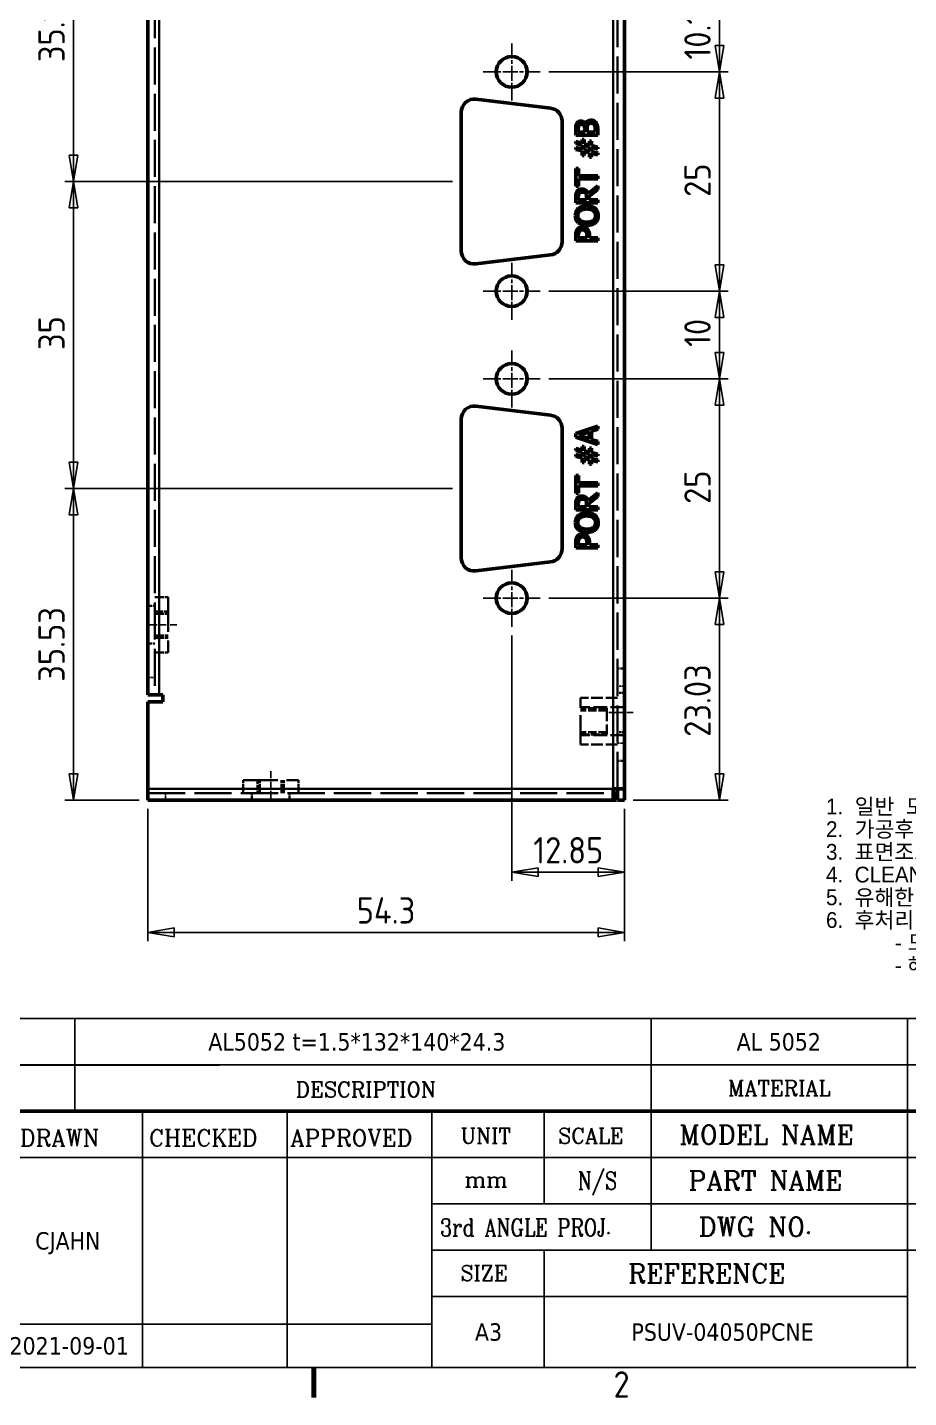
# Model space of a CAD drawing. Header units: millimetres. Extents: x 0 to 420, y 0 to 297.
# Drawn here: x 247.4 to 347.8, y 6.6 to 162.8 of the extents above; entities that cross this region are included whole.
import ezdxf
from ezdxf.enums import TextEntityAlignment as Align

# ---------------------------------------------------------------- set-up
doc = ezdxf.new("R2010")
doc.units = ezdxf.units.MM
doc.linetypes.add('CHAIN', pattern=[0.3543, 0.2362, -0.0295, 0.0591, -0.0295])
doc.linetypes.add('DASHED', pattern=[0.2067, 0.1654, -0.0413])
doc.layers.get('0').update_dxf_attribs({"lineweight": 25})
for name, color, linetype, lineweight in [('가려진 것(ISO)', 5, 'DASHED', 35), ('가려진 좁은 것(ISO)', 5, 'DASHED', 25), ('가시적인 것(ISO)', 7, 'Continuous', 50), ('가시적인 좁은 것(ISO)', 1, 'Continuous', 35), ('경계(ISO)', 7, 'Continuous', 70), ('기호(ISO)', 7, 'Continuous', 25), ('제목(ISO)', 5, 'Continuous', 50), ('중심 표식(ISO)', 1, 'Continuous', 25), ('중심선(ISO)', 1, 'Continuous', 25), ('치수(ISO)', 7, 'Continuous', 25)]:
    doc.layers.add(name, color=color, linetype=linetype, lineweight=lineweight)
doc.styles.add('ISO Proportional', font='arial.ttf')
doc.styles.add('ISO ProportionalPSTEK', font='isocp.shx')
doc.styles.add('RC_284', font='ROMANC.shx')
doc.styles.add('RC_287', font='ROMANC.shx')
doc.styles.add('RC_292', font='ROMANC.shx')
doc.styles.add('텍스트 스타일333', font='ROMANC.shx', dxfattribs={"width": 0.8})
doc.styles.add('텍스트 스타일359', font='tahoma.ttf')
doc.dimstyles.new('PSTEK', dxfattribs={"dimtxt": 3, "dimasz": 3, "dimexe": 1, "dimexo": 1, "dimgap": 1, "dimtad": 1, "dimrnd": 1e-08, "dimdsep": 46, "dimtxsty": 'ISO ProportionalPSTEK', "dimblk": 'Filled-1', "dimcen": 0.09, "dimdle": 10, "dimclrd": 3, "dimclre": 3, "dimclrt": 1, "dimadec": 1, "dimazin": 2, "dimtfac": 1, "dimtmove": 0, "dimatfit": 3, "dimfxl": 0, "dimtolj": 1, "dimlwd": -1, "dimlwe": -1, "dimarcsym": 0})

# ---------------------------------------------------------------- blocks, each defined once
blk = doc.blocks.new('경계 Default Border')
at = {"layer": '경계(ISO)'}
blk.add_line((280, 10), (280, 6.6), dxfattribs=at)
at = {"layer": '경계(ISO)', "color": 1, "insert": (314.13, 6.57), "char_height": 3, "attachment_point": 7, "style": 'ISO ProportionalPSTEK'}
blk.add_mtext('2', dxfattribs=at)
blk = doc.blocks.new('제목 블록 PSTEK')
at = {"color": 180}
for p, q in [((182.48, 51.57), (372.48, 51.57)), ((215.22, 41.01), (215.22, 51.57)), ((280.88, 51.57), (280.88, 41.01)), ((310.09, 51.57), (310.09, 41.01)), ((182.48, 46.29), (372.48, 46.29)), ((222.94, 11.79), (222.94, 41.01)), ((239.43, 11.79), (239.43, 41.01)), ((255.92, 11.79), (255.92, 41.01)), ((268.69, 41.01), (268.69, 30.45)), ((280.88, 41.01), (280.88, 25.17)), ((310.09, 41.01), (310.09, 11.79)), ((206.45, 35.73), (372.48, 35.73)), ((255.92, 30.45), (372.48, 30.45)), ((255.92, 25.17), (372.48, 25.17)), ((268.69, 25.17), (268.69, 11.79)), ((255.92, 19.89), (310.09, 19.89)), ((206.45, 16.74), (255.92, 16.74)), ((182.48, 11.79), (372.48, 11.79))]:
    blk.add_line(p, q, dxfattribs=at)
at = {"color": 7, "linetype": 'Continuous', "lineweight": 25}
blk.add_line((182.48, 46.28), (231.73, 46.28), dxfattribs=at)
at = {"color": 7, "lineweight": 50}
blk.add_line((206.45, 41.01), (372.48, 41.01), dxfattribs=at)
at = {"color": 7}
for s, height, style, p in [('DESCRIPTION', 1.7424, 'RC_284', (240.4, 42.62)), ('UNIT', 1.742, 'RC_284', (259.17, 37.34)), ('SCALE', 1.742, 'RC_284', (270.29, 37.34)), ('MODEL NAME', 2.178, 'RC_292', (284.1, 37.25)), ('DRAWN', 1.9, 'RC_287', (208.98, 37.01)), ('CHECKED', 1.9, 'RC_287', (223.69, 37.01)), ('APPROVED', 1.9, 'RC_287', (239.78, 37.01)), ('mm', 1.742, 'RC_284', (259.65, 32.35)), ('PART NAME', 2.178, 'RC_292', (285.14, 32.03)), (' DWG NO.', 2.178, 'RC_292', (284.81, 26.75)), ('SIZE', 1.742, 'RC_284', (259.17, 21.69)), ('REFERENCE', 2.178, 'RC_292', (278.27, 21.43))]:
    blk.add_text(s, height=height, dxfattribs=dict(at, style=style)).set_placement(p)
at = {"color": 7, "style": 'RC_284'}
blk.add_text('MATERIAL', height=1.742, dxfattribs=at).set_placement((295.48, 43.65), align=Align.MIDDLE_CENTER)
at = {"color": 7, "style": '텍스트 스타일333', "width": 0.8}
blk.add_text('N/S', height=2, dxfattribs=at).set_placement((274.78, 33.09), align=Align.MIDDLE_CENTER)
blk.add_text('3rd ANGLE PROJ.', height=2, dxfattribs=at).set_placement((256.84, 26.76))
at = {"layer": '제목(ISO)', "color": 7, "style": '텍스트 스타일359'}
for tag, p in [('설명_001', (230.44, 47.93)), ('재질_001', (290.64, 47.93)), ('질량\\P3;_001', (350.35, 48.17)), ('부품_번호_001', (195.86, 47.69)), ("3._Q'TY_001", (312.71, 47.93)), ('제목_001', (335.58, 32.13)), ('부품_번호_001', (334.52, 26.81)), ('설계자_001', (210.72, 25.24)), ('시트_크기_001', (260.82, 14.85)), ('프로젝트_001', (278.65, 14.85)), ('작성_날짜_001', (207.79, 13.27))]:
    blk.add_attdef(tag, p, '', height=1.98, dxfattribs=at)
for tag, p in [('4._COLOR', (327.68, 48.93)), ('1._MODEL_NAME', (341.23, 38.37)), ('점검자', (231.18, 26.23)), ('엔지니어링_승인자', (247.67, 26.23)), ('점검_날짜', (231.18, 14.27)), ('엔지니어링_승인_날짜', (247.67, 14.27))]:
    blk.add_attdef(tag, text='', height=1.98, dxfattribs=at).set_placement(p, align=Align.MIDDLE_CENTER)
blk = doc.blocks.new('주석-판금')
at = {"layer": '기호(ISO)', "color": 7, "insert": (-84.63, 25.17), "char_height": 4.5, "width": 357.5838, "attachment_point": 1, "line_spacing_factor": 0.86273, "style": 'ISO Proportional'}
blk.add_mtext('\\f굴림|b0|i0;\\H4.5000;1.  일반  모따기 C0.3\\P2.  가공후 CHIPING 및 BROKEN 없을 것.\\P3.  표면조도는 다듬질기호 Ra값을 준수할 것.\\P4.  CLEANING 처리후 납품 할 것.\\P5.  유해한 BURR, 모서리 제거 할 것.\\P6.  후처리:  외부 도장 처리 할 것(내부 도장 유입 최소화 할 것)\\P            - 도장 :  EX8816(S)-N.8.0 반광 \\P            - 해칭부 : 마스킹 처리 할 것(COVER 접촉부) ', dxfattribs=at)
blk = doc.blocks.new('Filled-1')
at = {"color": 0}
for p, q in [((0, 0), (-1, 0.167)), ((-1, 0.167), (-1, -0.167)), ((-1, 0), (0, 0)), ((-1, -0.167), (0, 0))]:
    blk.add_line(p, q, dxfattribs=at)
at = {"color": 0, "flags": 128}
blk.add_lwpolyline([(-1, -0.167), (0, 0)], dxfattribs=at)
at = {"color": 0}
blk.add_solid([(-1, -0.167), (0, 0), (-1, 0.167), (-1, -0.167)], dxfattribs=at)
blk = doc.blocks.new('*D25')
at = {"layer": 'Defpoints', "color": 0}
for p in [(305.78, 167.86), (326.2, 167.86), (305.78, 157.71)]:
    blk.add_point(p, dxfattribs=at)
at = {"layer": '치수(ISO)', "color": 3}
for p, q in [((306.78, 167.86), (327.2, 167.86)), ((326.2, 160.71), (326.2, 164.86)), ((306.78, 157.71), (327.2, 157.71))]:
    blk.add_line(p, q, dxfattribs=at)
at = {"layer": '치수(ISO)', "color": 3, "xscale": 3, "yscale": 3, "zscale": 3}
for p, rotation in [((326.2, 167.86), 90), ((326.2, 157.71), 270)]:
    blk.add_blockref('Filled-1', p, dxfattribs=dict(at, rotation=rotation))
at = {"layer": '치수(ISO)', "color": 1, "insert": (322.2, 159.12), "char_height": 3, "attachment_point": 1, "rotation": 90, "style": 'ISO ProportionalPSTEK'}
blk.add_mtext('\\A1;10.15', dxfattribs=at)
blk = doc.blocks.new('*D26')
at = {"layer": 'Defpoints', "color": 0}
for p in [(305.78, 157.71), (326.2, 157.71), (305.78, 132.71)]:
    blk.add_point(p, dxfattribs=at)
at = {"layer": '치수(ISO)', "color": 3}
for p, q in [((306.78, 157.71), (327.2, 157.71)), ((326.2, 135.71), (326.2, 154.71)), ((306.78, 132.71), (327.2, 132.71))]:
    blk.add_line(p, q, dxfattribs=at)
at = {"layer": '치수(ISO)', "color": 3, "xscale": 3, "yscale": 3, "zscale": 3}
for p, rotation in [((326.2, 157.71), 90), ((326.2, 132.71), 270)]:
    blk.add_blockref('Filled-1', p, dxfattribs=dict(at, rotation=rotation))
at = {"layer": '치수(ISO)', "color": 1, "insert": (322.2, 143.46), "char_height": 3, "attachment_point": 1, "rotation": 90, "style": 'ISO ProportionalPSTEK'}
blk.add_mtext('\\A1;25', dxfattribs=at)
blk = doc.blocks.new('*D27')
at = {"layer": 'Defpoints', "color": 0}
for p in [(305.78, 132.71), (326.2, 132.71), (305.78, 122.71)]:
    blk.add_point(p, dxfattribs=at)
at = {"layer": '치수(ISO)', "color": 3}
for p, q in [((306.78, 132.71), (327.2, 132.71)), ((326.2, 125.71), (326.2, 129.71)), ((306.78, 122.71), (327.2, 122.71))]:
    blk.add_line(p, q, dxfattribs=at)
at = {"layer": '치수(ISO)', "color": 3, "xscale": 3, "yscale": 3, "zscale": 3}
for p, rotation in [((326.2, 132.71), 90), ((326.2, 122.71), 270)]:
    blk.add_blockref('Filled-1', p, dxfattribs=dict(at, rotation=rotation))
at = {"layer": '치수(ISO)', "color": 1, "insert": (322.2, 126.36), "char_height": 3, "attachment_point": 1, "rotation": 90, "style": 'ISO ProportionalPSTEK'}
blk.add_mtext('\\A1;10', dxfattribs=at)
blk = doc.blocks.new('*D28')
at = {"layer": 'Defpoints', "color": 0}
for p in [(305.78, 122.71), (326.2, 122.71), (305.78, 97.71)]:
    blk.add_point(p, dxfattribs=at)
at = {"layer": '치수(ISO)', "color": 3}
for p, q in [((306.78, 122.71), (327.2, 122.71)), ((326.2, 100.71), (326.2, 119.71)), ((306.78, 97.71), (327.2, 97.71))]:
    blk.add_line(p, q, dxfattribs=at)
at = {"layer": '치수(ISO)', "color": 3, "xscale": 3, "yscale": 3, "zscale": 3}
for p, rotation in [((326.2, 122.71), 90), ((326.2, 97.71), 270)]:
    blk.add_blockref('Filled-1', p, dxfattribs=dict(at, rotation=rotation))
at = {"layer": '치수(ISO)', "color": 1, "insert": (322.2, 108.46), "char_height": 3, "attachment_point": 1, "rotation": 90, "style": 'ISO ProportionalPSTEK'}
blk.add_mtext('\\A1;25', dxfattribs=at)
blk = doc.blocks.new('*D29')
at = {"layer": 'Defpoints', "color": 0}
for p in [(305.78, 97.71), (326.2, 97.71), (315.38, 74.68)]:
    blk.add_point(p, dxfattribs=at)
at = {"layer": '치수(ISO)', "color": 3}
for p, q in [((306.78, 97.71), (327.2, 97.71)), ((326.2, 77.68), (326.2, 94.71)), ((316.38, 74.68), (327.2, 74.68))]:
    blk.add_line(p, q, dxfattribs=at)
at = {"layer": '치수(ISO)', "color": 3, "xscale": 3, "yscale": 3, "zscale": 3}
for p, rotation in [((326.2, 97.71), 90), ((326.2, 74.68), 270)]:
    blk.add_blockref('Filled-1', p, dxfattribs=dict(at, rotation=rotation))
at = {"layer": '치수(ISO)', "color": 1, "insert": (322.2, 81.9), "char_height": 3, "attachment_point": 1, "rotation": 90, "style": 'ISO ProportionalPSTEK'}
blk.add_mtext('\\A1;23.03', dxfattribs=at)
blk = doc.blocks.new('*D30')
at = {"layer": 'Defpoints', "color": 0}
for p in [(302.53, 94.46), (315.38, 74.68), (315.38, 66.47)]:
    blk.add_point(p, dxfattribs=at)
at = {"layer": '치수(ISO)', "color": 3}
for p, q in [((302.53, 93.46), (302.53, 65.47)), ((315.38, 73.68), (315.38, 65.47)), ((305.53, 66.47), (312.38, 66.47))]:
    blk.add_line(p, q, dxfattribs=at)
at = {"layer": '치수(ISO)', "color": 3, "xscale": 3, "yscale": 3, "zscale": 3, "rotation": 180}
blk.add_blockref('Filled-1', (302.53, 66.47), dxfattribs=at)
at = {"layer": '치수(ISO)', "color": 3, "xscale": 3, "yscale": 3, "zscale": 3}
blk.add_blockref('Filled-1', (315.38, 66.47), dxfattribs=at)
at = {"layer": '치수(ISO)', "color": 1, "insert": (304.99, 70.47), "char_height": 3, "attachment_point": 1, "style": 'ISO ProportionalPSTEK'}
blk.add_mtext('\\A1;12.85', dxfattribs=at)
blk = doc.blocks.new('*D32')
at = {"layer": 'Defpoints', "color": 0}
for p in [(252.6, 110.21), (296.78, 110.21), (261.08, 74.68)]:
    blk.add_point(p, dxfattribs=at)
at = {"layer": '치수(ISO)', "color": 3}
for p, q in [((295.78, 110.21), (251.6, 110.21)), ((252.6, 77.68), (252.6, 107.21)), ((260.08, 74.68), (251.6, 74.68))]:
    blk.add_line(p, q, dxfattribs=at)
at = {"layer": '치수(ISO)', "color": 3, "xscale": 3, "yscale": 3, "zscale": 3}
for p, rotation in [((252.6, 110.21), 90), ((252.6, 74.68), 270)]:
    blk.add_blockref('Filled-1', p, dxfattribs=dict(at, rotation=rotation))
at = {"layer": '치수(ISO)', "color": 1, "insert": (248.6, 88.18), "char_height": 3, "attachment_point": 1, "rotation": 90, "style": 'ISO ProportionalPSTEK'}
blk.add_mtext('\\A1;35.53', dxfattribs=at)
blk = doc.blocks.new('*D33')
at = {"layer": 'Defpoints', "color": 0}
for p in [(252.6, 145.21), (296.78, 145.21), (296.78, 110.21)]:
    blk.add_point(p, dxfattribs=at)
at = {"layer": '치수(ISO)', "color": 3}
for p, q in [((295.78, 145.21), (251.6, 145.21)), ((252.6, 113.21), (252.6, 142.21)), ((295.78, 110.21), (251.6, 110.21))]:
    blk.add_line(p, q, dxfattribs=at)
at = {"layer": '치수(ISO)', "color": 3, "xscale": 3, "yscale": 3, "zscale": 3}
for p, rotation in [((252.6, 145.21), 90), ((252.6, 110.21), 270)]:
    blk.add_blockref('Filled-1', p, dxfattribs=dict(at, rotation=rotation))
at = {"layer": '치수(ISO)', "color": 1, "insert": (248.6, 126), "char_height": 3, "attachment_point": 1, "rotation": 90, "style": 'ISO ProportionalPSTEK'}
blk.add_mtext('\\A1;35', dxfattribs=at)
blk = doc.blocks.new('*D34')
at = {"layer": 'Defpoints', "color": 0}
for p in [(252.6, 180.36), (296.78, 180.36), (296.78, 145.21)]:
    blk.add_point(p, dxfattribs=at)
at = {"layer": '치수(ISO)', "color": 3}
for p, q in [((295.78, 180.36), (251.6, 180.36)), ((252.6, 148.21), (252.6, 177.36)), ((295.78, 145.21), (251.6, 145.21))]:
    blk.add_line(p, q, dxfattribs=at)
at = {"layer": '치수(ISO)', "color": 3, "xscale": 3, "yscale": 3, "zscale": 3}
for p, rotation in [((252.6, 180.36), 90), ((252.6, 145.21), 270)]:
    blk.add_blockref('Filled-1', p, dxfattribs=dict(at, rotation=rotation))
at = {"layer": '치수(ISO)', "color": 1, "insert": (248.6, 158.82), "char_height": 3, "attachment_point": 1, "rotation": 90, "style": 'ISO ProportionalPSTEK'}
blk.add_mtext('\\A1;35.15', dxfattribs=at)
blk = doc.blocks.new('*D42')
at = {"layer": 'Defpoints', "color": 0}
for p in [(261.08, 74.68), (315.38, 74.68), (315.38, 59.61)]:
    blk.add_point(p, dxfattribs=at)
at = {"layer": '치수(ISO)', "color": 3}
for p, q in [((261.08, 73.68), (261.08, 58.61)), ((315.38, 73.68), (315.38, 58.61)), ((264.08, 59.61), (312.38, 59.61))]:
    blk.add_line(p, q, dxfattribs=at)
at = {"layer": '치수(ISO)', "color": 3, "xscale": 3, "yscale": 3, "zscale": 3, "rotation": 180}
blk.add_blockref('Filled-1', (261.08, 59.61), dxfattribs=at)
at = {"layer": '치수(ISO)', "color": 3, "xscale": 3, "yscale": 3, "zscale": 3}
blk.add_blockref('Filled-1', (315.38, 59.61), dxfattribs=at)
at = {"layer": '치수(ISO)', "color": 1, "insert": (284.87, 63.61), "char_height": 3, "attachment_point": 1, "style": 'ISO ProportionalPSTEK'}
blk.add_mtext('\\A1;54.3', dxfattribs=at)

msp = doc.modelspace()

# ---------------------------------------------------------------- linework, layer by layer
at = {"layer": '가려진 것(ISO)', "ltscale": 25.566595}
msp.add_line((314.581, 75.981), (314.581, 213.381), dxfattribs=at)
at = {"layer": '가려진 것(ISO)', "ltscale": 25.509083}
msp.add_line((261.881, 202.681), (261.881, 86.681), dxfattribs=at)
at = {"layer": '가려진 것(ISO)', "ltscale": 2.856945}
for p, q in [((261.881, 97.831), (263.381, 97.831)), ((263.381, 96.181), (261.881, 96.181)), ((261.881, 95.911), (263.381, 95.911)), ((261.881, 93.452), (263.381, 93.452)), ((261.881, 93.181), (263.381, 93.181)), ((261.881, 91.531), (263.381, 91.531)), ((271.931, 75.481), (271.931, 76.981)), ((273.581, 76.981), (273.581, 75.481)), ((273.852, 75.481), (273.852, 76.981)), ((276.311, 75.481), (276.311, 76.981)), ((276.581, 75.481), (276.581, 76.981)), ((278.231, 75.481), (278.231, 76.981))]:
    msp.add_line(p, q, dxfattribs=at)
at = {"layer": '가려진 것(ISO)', "ltscale": 23.938116}
for p, q in [((263.381, 97.831), (263.381, 91.531)), ((271.931, 76.981), (278.231, 76.981))]:
    msp.add_line(p, q, dxfattribs=at)
at = {"layer": '가려진 것(ISO)', "ltscale": 1.523657}
for p, q in [((261.881, 96.831), (261.081, 96.831)), ((261.881, 92.531), (261.081, 92.531)), ((314.581, 89.681), (315.381, 89.681)), ((315.381, 86.931), (314.581, 86.931)), ((315.381, 82.431), (314.581, 82.431)), ((314.581, 79.181), (315.381, 79.181)), ((272.931, 75.481), (272.931, 74.681)), ((277.231, 75.481), (277.231, 74.681))]:
    msp.add_line(p, q, dxfattribs=at)
at = {"layer": '가려진 것(ISO)', "ltscale": 20.138414}
msp.add_line((310.381, 81.031), (310.381, 86.331), dxfattribs=at)
at = {"layer": '가려진 것(ISO)', "ltscale": 7.999626}
for p, q in [((314.581, 86.331), (310.381, 86.331)), ((314.581, 81.031), (310.381, 81.031))]:
    msp.add_line(p, q, dxfattribs=at)
at = {"layer": '가려진 것(ISO)', "ltscale": 9.523383}
for p, q in [((315.381, 85.281), (310.381, 85.281)), ((315.381, 82.081), (310.381, 82.081))]:
    msp.add_line(p, q, dxfattribs=at)
at = {"layer": '가려진 것(ISO)', "ltscale": 5.71399}
for p, q in [((313.381, 85.181), (310.381, 85.181)), ((313.381, 84.911), (310.381, 84.911)), ((313.381, 82.452), (310.381, 82.452)), ((310.381, 82.181), (313.381, 82.181))]:
    msp.add_line(p, q, dxfattribs=at)
at = {"layer": '가려진 것(ISO)', "ltscale": 8.975572}
msp.add_line((313.381, 85.181), (313.381, 82.181), dxfattribs=at)
at = {"layer": '가려진 것(ISO)', "ltscale": 25.641026}
msp.add_line((261.081, 75.481), (314.081, 75.481), dxfattribs=at)
at = {"layer": '가려진 좁은 것(ISO)', "ltscale": 1.523657}
for p, q in [((261.081, 88.681), (261.881, 88.681)), ((315.381, 87.681), (314.581, 87.681)), ((314.581, 81.181), (315.381, 81.181)), ((263.081, 75.481), (263.081, 74.681))]:
    msp.add_line(p, q, dxfattribs=at)
at = {"layer": '가시적인 것(ISO)'}
for p, q in [((315.381, 213.381), (315.381, 75.981)), ((261.081, 86.681), (261.081, 202.681)), ((296.781, 137.305), (296.781, 153.118)), ((298.462, 154.607), (306.962, 153.572)), ((308.281, 152.083), (308.281, 138.34)), ((310.944, 151.738), (310.932, 151.738)), ((309.834, 151.173), (309.834, 150.511)), ((309.834, 150.511), (312.334, 150.511)), ((310.117, 150.843), (310.117, 151.161)), ((310.849, 150.843), (310.117, 150.843)), ((310.77, 150.02), (310.543, 150.02)), ((310.543, 150.02), (310.543, 149.587)), ((310.77, 149.528), (310.77, 150.02)), ((310.849, 151.22), (310.849, 150.843)), ((311.126, 150.843), (311.126, 151.22)), ((312.05, 150.843), (311.126, 150.843)), ((312.05, 151.112), (312.05, 150.843)), ((312.334, 150.511), (312.334, 151.228)), ((310.543, 149.587), (309.834, 149.763)), ((309.834, 149.763), (309.834, 149.546)), ((309.834, 149.546), (310.543, 149.37)), ((310.543, 148.912), (309.834, 149.089)), ((309.834, 149.089), (309.834, 148.872)), ((309.834, 148.872), (310.543, 148.696)), ((310.543, 149.37), (310.543, 148.912)), ((310.543, 148.696), (310.543, 148.189)), ((310.766, 149.317), (311.404, 149.161)), ((310.766, 148.854), (310.766, 149.317)), ((311.404, 148.698), (310.766, 148.854)), ((311.4, 149.376), (310.77, 149.528)), ((310.77, 148.189), (310.77, 148.637)), ((310.77, 148.637), (311.4, 148.485)), ((311.627, 149.824), (311.4, 149.824)), ((311.4, 149.824), (311.4, 149.376)), ((311.4, 148.485), (311.4, 147.993)), ((311.404, 149.161), (311.404, 148.698)), ((311.627, 149.317), (311.627, 149.824)), ((312.334, 149.141), (311.627, 149.317)), ((311.627, 148.643), (311.627, 149.101)), ((311.627, 149.101), (312.334, 148.924)), ((312.334, 148.467), (311.627, 148.643)), ((311.627, 147.993), (311.627, 148.426)), ((311.627, 148.426), (312.334, 148.25)), ((312.334, 148.924), (312.334, 149.141)), ((312.334, 148.25), (312.334, 148.467)), ((310.543, 148.189), (310.77, 148.189)), ((311.4, 147.993), (311.627, 147.993)), ((310.13, 146.682), (309.834, 146.682)), ((309.834, 146.682), (309.834, 144.672)), ((310.13, 145.843), (310.13, 146.682)), ((312.334, 145.843), (310.13, 145.843)), ((310.13, 144.672), (310.13, 145.511)), ((310.13, 145.511), (312.334, 145.511)), ((312.334, 145.511), (312.334, 145.843)), ((309.834, 144.672), (310.13, 144.672)), ((312.334, 144.729), (311.246, 143.839)), ((311.339, 143.507), (312.334, 144.297)), ((312.334, 144.297), (312.334, 144.729)), ((309.834, 143.438), (309.834, 142.794)), ((309.834, 142.794), (312.334, 142.794)), ((310.122, 143.126), (310.122, 143.456)), ((311.062, 143.126), (310.122, 143.126)), ((311.062, 143.418), (311.062, 143.126)), ((311.339, 143.126), (311.339, 143.507)), ((312.334, 143.126), (311.339, 143.126)), ((312.334, 142.794), (312.334, 143.126)), ((309.834, 139.093), (309.834, 138.465)), ((310.122, 138.797), (310.122, 139.072)), ((311.402, 138.797), (311.402, 139.078)), ((309.834, 138.465), (312.334, 138.465)), ((311.118, 138.797), (310.122, 138.797)), ((311.118, 139.024), (311.118, 138.797)), ((312.334, 138.797), (311.402, 138.797)), ((312.334, 138.465), (312.334, 138.797)), ((306.962, 136.851), (298.462, 135.816)), ((298.462, 119.607), (306.962, 118.572)), ((296.781, 102.305), (296.781, 118.118)), ((312.334, 117.336), (309.834, 116.493)), ((312.334, 116.986), (312.334, 117.336)), ((308.281, 117.083), (308.281, 103.34)), ((309.834, 116.493), (309.834, 116.084)), ((309.834, 116.084), (312.334, 115.241)), ((310.174, 116.281), (311.351, 116.668)), ((311.351, 115.896), (310.174, 116.281)), ((311.351, 116.668), (311.351, 115.896)), ((311.635, 116.759), (312.334, 116.986)), ((311.635, 115.804), (311.635, 116.759)), ((312.334, 115.578), (311.635, 115.804)), ((310.543, 114.587), (309.834, 114.763)), ((309.834, 114.763), (309.834, 114.546)), ((309.834, 114.546), (310.543, 114.37)), ((310.543, 113.912), (309.834, 114.089)), ((309.834, 114.089), (309.834, 113.872)), ((310.77, 115.02), (310.543, 115.02)), ((310.543, 115.02), (310.543, 114.587)), ((310.543, 114.37), (310.543, 113.912)), ((310.766, 114.317), (311.404, 114.161)), ((310.766, 113.854), (310.766, 114.317)), ((310.77, 114.528), (310.77, 115.02)), ((311.4, 114.376), (310.77, 114.528)), ((311.627, 114.824), (311.4, 114.824)), ((311.4, 114.824), (311.4, 114.376)), ((311.404, 114.161), (311.404, 113.698)), ((311.627, 114.317), (311.627, 114.824)), ((312.334, 114.141), (311.627, 114.317)), ((311.627, 113.643), (311.627, 114.101)), ((311.627, 114.101), (312.334, 113.924)), ((312.334, 115.241), (312.334, 115.578)), ((312.334, 113.924), (312.334, 114.141)), ((309.834, 113.872), (310.543, 113.696)), ((310.543, 113.696), (310.543, 113.189)), ((310.543, 113.189), (310.77, 113.189)), ((311.404, 113.698), (310.766, 113.854)), ((310.77, 113.189), (310.77, 113.637)), ((310.77, 113.637), (311.4, 113.485)), ((311.4, 113.485), (311.4, 112.993)), ((311.4, 112.993), (311.627, 112.993)), ((312.334, 113.467), (311.627, 113.643)), ((311.627, 112.993), (311.627, 113.426)), ((311.627, 113.426), (312.334, 113.25)), ((312.334, 113.25), (312.334, 113.467)), ((310.13, 111.682), (309.834, 111.682)), ((309.834, 111.682), (309.834, 109.672)), ((310.13, 110.843), (310.13, 111.682)), ((309.834, 109.672), (310.13, 109.672)), ((312.334, 110.843), (310.13, 110.843)), ((310.13, 109.672), (310.13, 110.511)), ((310.13, 110.511), (312.334, 110.511)), ((312.334, 109.729), (311.246, 108.839)), ((312.334, 110.511), (312.334, 110.843)), ((312.334, 109.297), (312.334, 109.729)), ((309.834, 108.438), (309.834, 107.794)), ((309.834, 107.794), (312.334, 107.794)), ((310.122, 108.126), (310.122, 108.456)), ((311.062, 108.126), (310.122, 108.126)), ((311.062, 108.418), (311.062, 108.126)), ((311.339, 108.507), (312.334, 109.297)), ((311.339, 108.126), (311.339, 108.507)), ((312.334, 108.126), (311.339, 108.126)), ((312.334, 107.794), (312.334, 108.126)), ((309.834, 104.093), (309.834, 103.465)), ((309.834, 103.465), (312.334, 103.465)), ((310.122, 103.797), (310.122, 104.072)), ((311.118, 103.797), (310.122, 103.797)), ((311.118, 104.024), (311.118, 103.797)), ((311.402, 103.797), (311.402, 104.078)), ((312.334, 103.797), (311.402, 103.797)), ((312.334, 103.465), (312.334, 103.797)), ((306.962, 101.851), (298.462, 100.816)), ((261.081, 86.681), (262.381, 86.681)), ((262.381, 86.681), (262.781, 86.681)), ((262.781, 86.681), (262.781, 85.881)), ((262.781, 85.881), (261.081, 85.881)), ((261.081, 75.981), (261.081, 85.881)), ((261.081, 75.981), (261.081, 74.681)), ((314.081, 74.781), (314.081, 75.981)), ((315.381, 75.981), (314.081, 75.981)), ((314.081, 75.481), (314.481, 75.481)), ((314.481, 74.681), (314.481, 75.481)), ((314.581, 74.681), (314.581, 75.981)), ((315.381, 75.981), (315.381, 74.681)), ((314.081, 74.681), (261.081, 74.681)), ((314.081, 74.681), (314.081, 74.781)), ((314.081, 74.681), (314.481, 74.681)), ((315.381, 74.681), (314.581, 74.681))]:
    msp.add_line(p, q, dxfattribs=at)
for centre in [(302.531, 157.711), (302.531, 132.711), (302.531, 122.711), (302.531, 97.711)]:
    msp.add_circle(centre, 1.75, dxfattribs=at)
for centre, start, end in [((298.281, 153.118), 83.05902, 180), ((306.781, 152.083), 0, 83.05902), ((306.781, 138.34), 276.94098, 0), ((298.281, 137.305), 180, 276.94098), ((298.281, 118.118), 83.05902, 180), ((306.781, 117.083), 0, 83.05902), ((306.781, 103.34), 276.94098, 0), ((298.281, 102.305), 180, 276.94098)]:
    msp.add_arc(centre, 1.5, start, end, dxfattribs=at)
for points, knots in [([(309.935, 151.83), (309.891, 151.75), (309.863, 151.665), (309.834, 151.442), (309.834, 151.307), (309.834, 151.173)], [-0.067497833, -0.067497833, -0.067497833, -0.067497833, -0.040150398, -0.040150398, 0, 0, 0, 0]), ([(310.397, 152.089), (310.327, 152.089), (310.257, 152.08), (310.119, 152.032), (310.074, 151.998), (310.003, 151.938), (309.965, 151.886), (309.935, 151.83)], [-0.03646851, -0.03646851, -0.03646851, -0.03646851, -0.028152366, -0.028152366, -0.019178022, -0.019178022, 0, 0, 0, 0]), ([(310.117, 151.161), (310.117, 151.257), (310.117, 151.353), (310.137, 151.507), (310.154, 151.563), (310.182, 151.615)], [-0.046531082, -0.046531082, -0.046531082, -0.046531082, -0.017806073, -0.017806073, 0, 0, 0, 0]), ([(310.182, 151.615), (310.196, 151.638), (310.212, 151.659), (310.255, 151.697), (310.278, 151.708), (310.344, 151.735), (310.394, 151.743), (310.444, 151.743)], [-0.026431118, -0.026431118, -0.026431118, -0.026431118, -0.021153049, -0.021153049, -0.014978426, -0.014978426, 0, 0, 0, 0]), ([(310.932, 151.738), (310.897, 151.81), (310.853, 151.875), (310.755, 151.968), (310.697, 152.014), (310.548, 152.076), (310.474, 152.089), (310.397, 152.089)], [-0.084509462, -0.084509462, -0.084509462, -0.084509462, -0.048319411, -0.048319411, -0.023018094, -0.023018094, 0, 0, 0, 0]), ([(310.444, 151.743), (310.495, 151.743), (310.55, 151.738), (310.644, 151.712), (310.672, 151.697), (310.721, 151.661), (310.746, 151.634), (310.766, 151.603)], [-0.026480826, -0.026480826, -0.026480826, -0.026480826, -0.018303323, -0.018303323, -0.011141213, -0.011141213, 0, 0, 0, 0]), ([(310.766, 151.603), (310.809, 151.536), (310.825, 151.485), (310.844, 151.396), (310.849, 151.313), (310.849, 151.22)], [-0.046281645, -0.046281645, -0.046281645, -0.046281645, -0.028092379, -0.028092379, 0, 0, 0, 0]), ([(311.566, 152.206), (311.505, 152.206), (311.443, 152.2), (311.329, 152.173), (311.277, 152.153), (311.169, 152.091), (311.109, 152.043), (311.004, 151.906), (310.968, 151.825), (310.944, 151.738)], [-0.0953087, -0.0953087, -0.0953087, -0.0953087, -0.072669307, -0.072669307, -0.051824062, -0.051824062, -0.026839255, -0.026839255, 0, 0, 0, 0]), ([(311.126, 151.22), (311.126, 151.382), (311.134, 151.452), (311.146, 151.546), (311.163, 151.603), (311.191, 151.657)], [-0.028170416, -0.028170416, -0.028170416, -0.028170416, -0.018259424, -0.018259424, 0, 0, 0, 0]), ([(311.191, 151.657), (311.211, 151.695), (311.236, 151.732), (311.303, 151.799), (311.335, 151.815), (311.423, 151.851), (311.501, 151.86), (311.58, 151.86)], [-0.038209022, -0.038209022, -0.038209022, -0.038209022, -0.031589069, -0.031589069, -0.023762069, -0.023762069, 0, 0, 0, 0]), ([(312.131, 151.947), (312.096, 151.992), (312.055, 152.032), (311.968, 152.097), (311.914, 152.129), (311.763, 152.191), (311.665, 152.206), (311.566, 152.206)], [-0.070875106, -0.070875106, -0.070875106, -0.070875106, -0.049136909, -0.049136909, -0.029641381, -0.029641381, 0, 0, 0, 0]), ([(311.58, 151.86), (311.625, 151.86), (311.672, 151.856), (311.759, 151.835), (311.791, 151.82), (311.869, 151.771), (311.911, 151.728), (311.945, 151.68)], [-0.037833613, -0.037833613, -0.037833613, -0.037833613, -0.027686637, -0.027686637, -0.017676415, -0.017676415, 0, 0, 0, 0]), ([(311.945, 151.68), (311.967, 151.647), (311.985, 151.612), (312.018, 151.523), (312.026, 151.478), (312.046, 151.358), (312.05, 151.231), (312.05, 151.112)], [-0.048664432, -0.048664432, -0.048664432, -0.048664432, -0.043225451, -0.043225451, -0.035499734, -0.035499734, 0, 0, 0, 0]), ([(312.334, 151.228), (312.334, 151.373), (312.323, 151.522), (312.264, 151.725), (312.221, 151.831), (312.131, 151.947)], [-0.11094738, -0.11094738, -0.11094738, -0.11094738, -0.04413578, -0.04413578, 0, 0, 0, 0]), ([(309.966, 144.074), (309.938, 144.032), (309.914, 143.987), (309.878, 143.894), (309.865, 143.846), (309.838, 143.679), (309.834, 143.558), (309.834, 143.438)], [-0.066047158, -0.066047158, -0.066047158, -0.066047158, -0.050796343, -0.050796343, -0.036035686, -0.036035686, 0, 0, 0, 0]), ([(310.513, 144.358), (310.443, 144.358), (310.372, 144.351), (310.256, 144.319), (310.201, 144.297), (310.069, 144.206), (310.012, 144.146), (309.966, 144.074)], [-0.079299078, -0.079299078, -0.079299078, -0.079299078, -0.047901546, -0.047901546, -0.025528413, -0.025528413, 0, 0, 0, 0]), ([(310.122, 143.456), (310.122, 143.512), (310.124, 143.616), (310.156, 143.756), (310.176, 143.807), (310.207, 143.854)], [-0.04317647, -0.04317647, -0.04317647, -0.04317647, -0.016594978, -0.016594978, 0, 0, 0, 0]), ([(310.207, 143.854), (310.226, 143.882), (310.248, 143.907), (310.304, 143.953), (310.334, 143.969), (310.416, 144.002), (310.477, 144.012), (310.539, 144.012)], [-0.03347762, -0.03347762, -0.03347762, -0.03347762, -0.02653584, -0.02653584, -0.018518841, -0.018518841, 0, 0, 0, 0]), ([(311.246, 143.839), (311.223, 143.901), (311.194, 143.96), (311.125, 144.068), (311.086, 144.116), (310.951, 144.245), (310.867, 144.284), (310.725, 144.342), (310.619, 144.358), (310.513, 144.358)], [-0.060700899, -0.060700899, -0.060700899, -0.060700899, -0.053186568, -0.053186568, -0.046039245, -0.046039245, -0.0319625, -0.0319625, 0, 0, 0, 0]), ([(310.539, 144.012), (310.586, 144.012), (310.633, 144.008), (310.726, 143.991), (310.765, 143.979), (310.849, 143.942), (310.894, 143.91), (310.932, 143.87)], [-0.038425253, -0.038425253, -0.038425253, -0.038425253, -0.027607142, -0.027607142, -0.016724177, -0.016724177, 0, 0, 0, 0]), ([(310.932, 143.87), (310.958, 143.844), (310.98, 143.814), (311.023, 143.735), (311.032, 143.693), (311.055, 143.592), (311.062, 143.504), (311.062, 143.418)], [-0.034679706, -0.034679706, -0.034679706, -0.034679706, -0.031018507, -0.031018507, -0.025754631, -0.025754631, 0, 0, 0, 0]), ([(311.084, 142.429), (310.801, 142.429), (310.606, 142.381), (310.341, 142.281), (310.222, 142.217), (310.119, 142.129)], [-0.08490327, -0.08490327, -0.08490327, -0.08490327, -0.040449791, -0.040449791, 0, 0, 0, 0]), ([(312.046, 142.129), (311.989, 142.179), (311.927, 142.222), (311.788, 142.297), (311.712, 142.328), (311.505, 142.393), (311.326, 142.429), (311.084, 142.429)], [-0.15715898, -0.15715898, -0.15715898, -0.15715898, -0.11648072, -0.11648072, -0.07259064, -0.07259064, 0, 0, 0, 0]), ([(310.119, 142.129), (310.064, 142.081), (310.015, 142.026), (309.92, 141.891), (309.885, 141.82), (309.805, 141.627), (309.781, 141.476), (309.781, 141.323)], [-0.076309318, -0.076309318, -0.076309318, -0.076309318, -0.062688339, -0.062688339, -0.045898513, -0.045898513, 0, 0, 0, 0]), ([(309.781, 141.323), (309.781, 141.233), (309.789, 141.144), (309.826, 140.974), (309.853, 140.895), (309.946, 140.704), (310.023, 140.604), (310.119, 140.519)], [-0.090462862, -0.090462862, -0.090462862, -0.090462862, -0.063719275, -0.063719275, -0.038575218, -0.038575218, 0, 0, 0, 0]), ([(310.069, 141.325), (310.069, 141.39), (310.076, 141.455), (310.106, 141.578), (310.128, 141.635), (310.202, 141.763), (310.259, 141.826), (310.328, 141.878)], [-0.063899843, -0.063899843, -0.063899843, -0.063899843, -0.044304668, -0.044304668, -0.025972654, -0.025972654, 0, 0, 0, 0]), ([(310.328, 140.77), (310.282, 140.806), (310.24, 140.846), (310.163, 140.944), (310.138, 140.993), (310.083, 141.125), (310.069, 141.225), (310.069, 141.325)], [-0.05432599, -0.05432599, -0.05432599, -0.05432599, -0.042925482, -0.042925482, -0.029959036, -0.029959036, 0, 0, 0, 0]), ([(310.328, 141.878), (310.442, 141.967), (310.572, 142.009), (310.786, 142.069), (310.937, 142.083), (311.084, 142.083)], [-0.066613525, -0.066613525, -0.066613525, -0.066613525, -0.043916936, -0.043916936, 0, 0, 0, 0]), ([(311.084, 140.565), (310.953, 140.565), (310.764, 140.577), (310.491, 140.669), (310.404, 140.711), (310.328, 140.77)], [-0.086560482, -0.086560482, -0.086560482, -0.086560482, -0.028747318, -0.028747318, 0, 0, 0, 0]), ([(311.084, 142.083), (311.191, 142.083), (311.301, 142.076), (311.497, 142.04), (311.586, 142.015), (311.79, 141.924), (311.864, 141.86), (311.969, 141.753), (312.015, 141.684), (312.084, 141.517), (312.099, 141.422), (312.099, 141.325)], [-0.10371759, -0.10371759, -0.10371759, -0.10371759, -0.08765707, -0.08765707, -0.07393864, -0.07393864, -0.05424562, -0.05424562, -0.0290174, -0.0290174, 0, 0, 0, 0]), ([(312.099, 141.325), (312.099, 141.27), (312.094, 141.215), (312.072, 141.111), (312.056, 141.062), (311.997, 140.935), (311.944, 140.866), (311.79, 140.726), (311.692, 140.676), (311.436, 140.584), (311.255, 140.565), (311.084, 140.565)], [-0.13083367, -0.13083367, -0.13083367, -0.13083367, -0.11694124, -0.11694124, -0.1038735, -0.1038735, -0.08149502, -0.08149502, -0.05138721, -0.05138721, 0, 0, 0, 0]), ([(312.387, 141.323), (312.387, 141.412), (312.378, 141.501), (312.342, 141.67), (312.316, 141.751), (312.222, 141.943), (312.143, 142.044), (312.046, 142.129)], [-0.090981217, -0.090981217, -0.090981217, -0.090981217, -0.064063317, -0.064063317, -0.038902543, -0.038902543, 0, 0, 0, 0]), ([(312.046, 140.517), (312.102, 140.566), (312.152, 140.621), (312.237, 140.739), (312.273, 140.802), (312.362, 141.016), (312.387, 141.169), (312.387, 141.323)], [-0.093483521, -0.093483521, -0.093483521, -0.093483521, -0.069413757, -0.069413757, -0.046375193, -0.046375193, 0, 0, 0, 0]), ([(309.99, 139.747), (309.932, 139.664), (309.893, 139.57), (309.851, 139.39), (309.834, 139.271), (309.834, 139.093)], [-0.11825267, -0.11825267, -0.11825267, -0.11825267, -0.05352903, -0.05352903, 0, 0, 0, 0]), ([(310.587, 140.045), (310.512, 140.045), (310.436, 140.037), (310.314, 140.004), (310.252, 139.982), (310.105, 139.886), (310.041, 139.823), (309.99, 139.747)], [-0.089403704, -0.089403704, -0.089403704, -0.089403704, -0.052450243, -0.052450243, -0.027498966, -0.027498966, 0, 0, 0, 0]), ([(310.119, 140.519), (310.241, 140.418), (310.381, 140.346), (310.623, 140.267), (310.8, 140.219), (311.084, 140.219)], [-0.22322496, -0.22322496, -0.22322496, -0.22322496, -0.08514492, -0.08514492, 0, 0, 0, 0]), ([(310.122, 139.072), (310.122, 139.144), (310.125, 139.259), (310.161, 139.412), (310.183, 139.468), (310.217, 139.518)], [-0.047199689, -0.047199689, -0.047199689, -0.047199689, -0.01815171, -0.01815171, 0, 0, 0, 0]), ([(310.217, 139.518), (310.238, 139.55), (310.264, 139.579), (310.323, 139.628), (310.356, 139.647), (310.456, 139.689), (310.527, 139.698), (310.598, 139.698)], [-0.044305434, -0.044305434, -0.044305434, -0.044305434, -0.032621305, -0.032621305, -0.021087521, -0.021087521, 0, 0, 0, 0]), ([(311.143, 139.826), (311.109, 139.861), (311.071, 139.891), (310.988, 139.946), (310.943, 139.968), (310.821, 140.016), (310.719, 140.045), (310.587, 140.045)], [-0.088475556, -0.088475556, -0.088475556, -0.088475556, -0.064427894, -0.064427894, -0.039404104, -0.039404104, 0, 0, 0, 0]), ([(310.598, 139.698), (310.7, 139.698), (310.769, 139.68), (310.874, 139.637), (310.924, 139.601), (310.968, 139.557)], [-0.034152254, -0.034152254, -0.034152254, -0.034152254, -0.018692886, -0.018692886, 0, 0, 0, 0]), ([(310.968, 139.557), (310.997, 139.529), (311.021, 139.499), (311.067, 139.418), (311.08, 139.374), (311.111, 139.256), (311.118, 139.138), (311.118, 139.024)], [-0.048499053, -0.048499053, -0.048499053, -0.048499053, -0.042467849, -0.042467849, -0.034159136, -0.034159136, 0, 0, 0, 0]), ([(311.084, 140.219), (311.297, 140.219), (311.512, 140.247), (311.833, 140.368), (311.947, 140.431), (312.046, 140.517)], [-0.10313398, -0.10313398, -0.10313398, -0.10313398, -0.03920418, -0.03920418, 0, 0, 0, 0]), ([(311.402, 139.078), (311.402, 139.331), (311.358, 139.469), (311.284, 139.65), (311.223, 139.745), (311.143, 139.826)], [-0.058873259, -0.058873259, -0.058873259, -0.058873259, -0.034276253, -0.034276253, 0, 0, 0, 0]), ([(310.513, 109.358), (310.443, 109.358), (310.372, 109.351), (310.256, 109.319), (310.201, 109.297), (310.069, 109.206), (310.012, 109.146), (309.966, 109.074)], [-0.079299078, -0.079299078, -0.079299078, -0.079299078, -0.047901546, -0.047901546, -0.025528413, -0.025528413, 0, 0, 0, 0]), ([(311.246, 108.839), (311.223, 108.901), (311.194, 108.96), (311.125, 109.068), (311.086, 109.116), (310.951, 109.245), (310.867, 109.284), (310.725, 109.342), (310.619, 109.358), (310.513, 109.358)], [-0.060700899, -0.060700899, -0.060700899, -0.060700899, -0.053186568, -0.053186568, -0.046039245, -0.046039245, -0.0319625, -0.0319625, 0, 0, 0, 0]), ([(309.966, 109.074), (309.938, 109.032), (309.914, 108.987), (309.878, 108.894), (309.865, 108.846), (309.838, 108.679), (309.834, 108.558), (309.834, 108.438)], [-0.066047158, -0.066047158, -0.066047158, -0.066047158, -0.050796343, -0.050796343, -0.036035686, -0.036035686, 0, 0, 0, 0]), ([(310.122, 108.456), (310.122, 108.512), (310.124, 108.616), (310.156, 108.756), (310.176, 108.807), (310.207, 108.854)], [-0.04317647, -0.04317647, -0.04317647, -0.04317647, -0.016594978, -0.016594978, 0, 0, 0, 0]), ([(310.207, 108.854), (310.226, 108.882), (310.248, 108.907), (310.304, 108.953), (310.334, 108.969), (310.416, 109.002), (310.477, 109.012), (310.539, 109.012)], [-0.03347762, -0.03347762, -0.03347762, -0.03347762, -0.02653584, -0.02653584, -0.018518841, -0.018518841, 0, 0, 0, 0]), ([(310.539, 109.012), (310.586, 109.012), (310.633, 109.008), (310.726, 108.991), (310.765, 108.979), (310.849, 108.942), (310.894, 108.91), (310.932, 108.87)], [-0.038425253, -0.038425253, -0.038425253, -0.038425253, -0.027607142, -0.027607142, -0.016724177, -0.016724177, 0, 0, 0, 0]), ([(310.932, 108.87), (310.958, 108.844), (310.98, 108.814), (311.023, 108.735), (311.032, 108.693), (311.055, 108.592), (311.062, 108.504), (311.062, 108.418)], [-0.034679706, -0.034679706, -0.034679706, -0.034679706, -0.031018507, -0.031018507, -0.025754631, -0.025754631, 0, 0, 0, 0]), ([(310.119, 107.129), (310.064, 107.081), (310.015, 107.026), (309.92, 106.891), (309.885, 106.82), (309.805, 106.627), (309.781, 106.476), (309.781, 106.323)], [-0.076309318, -0.076309318, -0.076309318, -0.076309318, -0.062688339, -0.062688339, -0.045898513, -0.045898513, 0, 0, 0, 0]), ([(309.781, 106.323), (309.781, 106.233), (309.789, 106.144), (309.826, 105.974), (309.853, 105.895), (309.946, 105.704), (310.023, 105.604), (310.119, 105.519)], [-0.090462862, -0.090462862, -0.090462862, -0.090462862, -0.063719275, -0.063719275, -0.038575218, -0.038575218, 0, 0, 0, 0]), ([(310.069, 106.325), (310.069, 106.39), (310.076, 106.455), (310.106, 106.578), (310.128, 106.635), (310.202, 106.763), (310.259, 106.826), (310.328, 106.878)], [-0.063899843, -0.063899843, -0.063899843, -0.063899843, -0.044304668, -0.044304668, -0.025972654, -0.025972654, 0, 0, 0, 0]), ([(310.328, 105.77), (310.282, 105.806), (310.24, 105.846), (310.163, 105.944), (310.138, 105.993), (310.083, 106.125), (310.069, 106.225), (310.069, 106.325)], [-0.05432599, -0.05432599, -0.05432599, -0.05432599, -0.042925482, -0.042925482, -0.029959036, -0.029959036, 0, 0, 0, 0]), ([(311.084, 107.429), (310.801, 107.429), (310.606, 107.381), (310.341, 107.281), (310.222, 107.217), (310.119, 107.129)], [-0.08490327, -0.08490327, -0.08490327, -0.08490327, -0.040449791, -0.040449791, 0, 0, 0, 0]), ([(310.328, 106.878), (310.442, 106.967), (310.572, 107.009), (310.786, 107.069), (310.937, 107.083), (311.084, 107.083)], [-0.066613525, -0.066613525, -0.066613525, -0.066613525, -0.043916936, -0.043916936, 0, 0, 0, 0]), ([(312.046, 107.129), (311.989, 107.179), (311.927, 107.222), (311.788, 107.297), (311.712, 107.328), (311.505, 107.393), (311.326, 107.429), (311.084, 107.429)], [-0.15715898, -0.15715898, -0.15715898, -0.15715898, -0.11648072, -0.11648072, -0.07259064, -0.07259064, 0, 0, 0, 0]), ([(311.084, 107.083), (311.191, 107.083), (311.301, 107.076), (311.497, 107.04), (311.586, 107.015), (311.79, 106.924), (311.864, 106.86), (311.969, 106.753), (312.015, 106.684), (312.084, 106.517), (312.099, 106.422), (312.099, 106.325)], [-0.10371759, -0.10371759, -0.10371759, -0.10371759, -0.08765707, -0.08765707, -0.07393864, -0.07393864, -0.05424562, -0.05424562, -0.0290174, -0.0290174, 0, 0, 0, 0]), ([(312.099, 106.325), (312.099, 106.27), (312.094, 106.215), (312.072, 106.111), (312.056, 106.062), (311.997, 105.935), (311.944, 105.866), (311.79, 105.726), (311.692, 105.676), (311.436, 105.584), (311.255, 105.565), (311.084, 105.565)], [-0.13083367, -0.13083367, -0.13083367, -0.13083367, -0.11694124, -0.11694124, -0.1038735, -0.1038735, -0.08149502, -0.08149502, -0.05138721, -0.05138721, 0, 0, 0, 0]), ([(312.387, 106.323), (312.387, 106.412), (312.378, 106.501), (312.342, 106.67), (312.316, 106.751), (312.222, 106.943), (312.143, 107.044), (312.046, 107.129)], [-0.090981217, -0.090981217, -0.090981217, -0.090981217, -0.064063317, -0.064063317, -0.038902543, -0.038902543, 0, 0, 0, 0]), ([(312.046, 105.517), (312.102, 105.566), (312.152, 105.621), (312.237, 105.739), (312.273, 105.802), (312.362, 106.016), (312.387, 106.169), (312.387, 106.323)], [-0.093483521, -0.093483521, -0.093483521, -0.093483521, -0.069413757, -0.069413757, -0.046375193, -0.046375193, 0, 0, 0, 0]), ([(309.99, 104.747), (309.932, 104.664), (309.893, 104.57), (309.851, 104.39), (309.834, 104.271), (309.834, 104.093)], [-0.11825267, -0.11825267, -0.11825267, -0.11825267, -0.05352903, -0.05352903, 0, 0, 0, 0]), ([(310.587, 105.045), (310.512, 105.045), (310.436, 105.037), (310.314, 105.004), (310.252, 104.982), (310.105, 104.886), (310.041, 104.823), (309.99, 104.747)], [-0.089403704, -0.089403704, -0.089403704, -0.089403704, -0.052450243, -0.052450243, -0.027498966, -0.027498966, 0, 0, 0, 0]), ([(310.119, 105.519), (310.241, 105.418), (310.381, 105.346), (310.623, 105.267), (310.8, 105.219), (311.084, 105.219)], [-0.22322496, -0.22322496, -0.22322496, -0.22322496, -0.08514492, -0.08514492, 0, 0, 0, 0]), ([(310.217, 104.518), (310.238, 104.55), (310.264, 104.579), (310.323, 104.628), (310.356, 104.647), (310.456, 104.689), (310.527, 104.698), (310.598, 104.698)], [-0.044305434, -0.044305434, -0.044305434, -0.044305434, -0.032621305, -0.032621305, -0.021087521, -0.021087521, 0, 0, 0, 0]), ([(311.084, 105.565), (310.953, 105.565), (310.764, 105.577), (310.491, 105.669), (310.404, 105.711), (310.328, 105.77)], [-0.086560482, -0.086560482, -0.086560482, -0.086560482, -0.028747318, -0.028747318, 0, 0, 0, 0]), ([(311.143, 104.826), (311.109, 104.861), (311.071, 104.891), (310.988, 104.946), (310.943, 104.968), (310.821, 105.016), (310.719, 105.045), (310.587, 105.045)], [-0.088475556, -0.088475556, -0.088475556, -0.088475556, -0.064427894, -0.064427894, -0.039404104, -0.039404104, 0, 0, 0, 0]), ([(310.598, 104.698), (310.7, 104.698), (310.769, 104.68), (310.874, 104.637), (310.924, 104.601), (310.968, 104.557)], [-0.034152254, -0.034152254, -0.034152254, -0.034152254, -0.018692886, -0.018692886, 0, 0, 0, 0]), ([(311.084, 105.219), (311.297, 105.219), (311.512, 105.247), (311.833, 105.368), (311.947, 105.431), (312.046, 105.517)], [-0.10313398, -0.10313398, -0.10313398, -0.10313398, -0.03920418, -0.03920418, 0, 0, 0, 0]), ([(311.402, 104.078), (311.402, 104.331), (311.358, 104.469), (311.284, 104.65), (311.223, 104.745), (311.143, 104.826)], [-0.058873259, -0.058873259, -0.058873259, -0.058873259, -0.034276253, -0.034276253, 0, 0, 0, 0]), ([(310.122, 104.072), (310.122, 104.144), (310.125, 104.259), (310.161, 104.412), (310.183, 104.468), (310.217, 104.518)], [-0.047199689, -0.047199689, -0.047199689, -0.047199689, -0.01815171, -0.01815171, 0, 0, 0, 0]), ([(310.968, 104.557), (310.997, 104.529), (311.021, 104.499), (311.067, 104.418), (311.08, 104.374), (311.111, 104.256), (311.118, 104.138), (311.118, 104.024)], [-0.048499053, -0.048499053, -0.048499053, -0.048499053, -0.042467849, -0.042467849, -0.034159136, -0.034159136, 0, 0, 0, 0])]:
    msp.add_open_spline(points, degree=3, knots=knots, dxfattribs=at)
at = {"layer": '가시적인 좁은 것(ISO)'}
for p, q in [((314.081, 75.981), (314.081, 213.381)), ((262.381, 202.681), (262.381, 86.681)), ((261.081, 75.981), (314.081, 75.981))]:
    msp.add_line(p, q, dxfattribs=at)
at = {"layer": '중심 표식(ISO)', "linetype": 'CHAIN', "ltscale": 7.222748}
for p, q in [((302.531, 160.961), (302.531, 154.461)), ((305.781, 157.711), (299.281, 157.711)), ((302.531, 135.961), (302.531, 129.461)), ((305.781, 132.711), (299.281, 132.711)), ((302.531, 125.961), (302.531, 119.461)), ((305.781, 122.711), (299.281, 122.711)), ((302.531, 100.961), (302.531, 94.461)), ((305.781, 97.711), (299.281, 97.711))]:
    msp.add_line(p, q, dxfattribs=at)
at = {"layer": '중심선(ISO)', "linetype": 'CHAIN', "ltscale": 3.889126}
for p, q in [((260.881, 94.681), (264.381, 94.681)), ((275.081, 74.481), (275.081, 77.981))]:
    msp.add_line(p, q, dxfattribs=at)
at = {"layer": '중심선(ISO)', "linetype": 'CHAIN', "ltscale": 3.111281}
msp.add_line((316.381, 84.681), (313.581, 84.681), dxfattribs=at)

# ---------------------------------------------------------------- block references
msp.add_blockref('경계 Default Border', (0, 0))
at = {"xscale": 0.4, "yscale": 0.4, "zscale": 0.4}
msp.add_blockref('주석-판금', (372.195, 64.796), dxfattribs=at)
ref = msp.add_blockref('제목 블록 PSTEK', (37.524, -1.791))
ref.add_attrib('설계자_001', 'CJAHN', (248.241, 23.451), dxfattribs={"layer": '제목(ISO)', "color": 7, "height": 1.9831, "style": '텍스트 스타일359'})
ref.add_attrib('프로젝트_001', 'PSUV-04050PCNE', (316.175, 13.056), dxfattribs={"layer": '제목(ISO)', "color": 7, "height": 1.98305, "style": '텍스트 스타일359'})
ref.add_attrib('시트_크기_001', 'A3', (298.344, 13.056), dxfattribs={"layer": '제목(ISO)', "color": 7, "height": 1.9831, "style": '텍스트 스타일359'})
ref.add_attrib('작성_날짜_001', '2021-09-01', (245.311, 11.483), dxfattribs={"layer": '제목(ISO)', "color": 7, "height": 1.9831, "style": '텍스트 스타일359'})
ref.add_attrib('재질_001', 'AL 5052', (328.166, 46.143), dxfattribs={"layer": '제목(ISO)', "color": 7, "height": 1.9831, "style": '텍스트 스타일359'})
ref.add_attrib('설명_001', 'AL5052 t=1.5*132*140*24.3', (267.963, 46.14), dxfattribs={"layer": '제목(ISO)', "color": 7, "height": 1.98305, "style": '텍스트 스타일359'})

# ---------------------------------------------------------------- dimensions: what is measured, and where the dimension line sits
at = {"layer": '치수(ISO)', "color": 3}
for base, p1, p2, angle, override, picture, middle in [((252.59695144, 180.356304743), (296.781163511, 145.211304743), (296.781163511, 180.356304743), 90, {"dimdec": 2, "dimtp": 0, "dimtm": 0, "dimtdec": 2, "dimtofl": 0, "dimatfit": 1}, '*D34', (252.59695144, 162.783804743)), ((326.202345143, 167.856304743), (305.781163511, 157.711304743), (305.781163511, 167.856304743), 90, {"dimdec": 2, "dimblk1": 'Filled-1', "dimblk2": 'Filled-1', "dimsah": 1, "dimtp": 0, "dimtm": 0, "dimtdec": 2, "dimtofl": 0, "dimatfit": 1}, '*D25', (326.202345143, 162.783804743)), ((326.202, 157.711), (305.781, 132.711), (305.781, 157.711), 90, {"dimdec": 2, "dimblk1": 'Filled-1', "dimblk2": 'Filled-1', "dimsah": 1, "dimtp": 0, "dimtm": 0, "dimtdec": 2, "dimtofl": 0, "dimatfit": 1}, '*D26', (326.202, 145.211)), ((252.597, 145.211), (296.781, 110.211), (296.781, 145.211), 90, {"dimdec": 2, "dimtp": 0, "dimtm": 0, "dimtdec": 2, "dimtofl": 0, "dimatfit": 1}, '*D33', (252.597, 127.711)), ((326.202, 132.711), (305.781, 122.711), (305.781, 132.711), 90, {"dimdec": 2, "dimblk1": 'Filled-1', "dimblk2": 'Filled-1', "dimsah": 1, "dimtp": 0, "dimtm": 0, "dimtdec": 2, "dimtofl": 0, "dimatfit": 1}, '*D27', (326.202, 127.711)), ((326.202, 122.711), (305.781, 97.711), (305.781, 122.711), 90, {"dimdec": 2, "dimblk1": 'Filled-1', "dimblk2": 'Filled-1', "dimsah": 1, "dimtp": 0, "dimtm": 0, "dimtdec": 2, "dimtofl": 0, "dimatfit": 1}, '*D28', (326.202, 110.211)), ((252.597, 110.211), (261.081, 74.681), (296.781, 110.211), 90, {"dimdec": 2, "dimtp": 0, "dimtm": 0, "dimtdec": 2, "dimtofl": 0, "dimatfit": 1}, '*D32', (252.597, 92.446)), ((326.202, 97.711), (315.381, 74.681), (305.781, 97.711), 90, {"dimdec": 2, "dimblk2": 'Filled-1', "dimsah": 1, "dimtp": 0, "dimtm": 0, "dimtdec": 2, "dimtofl": 0, "dimatfit": 1}, '*D29', (326.202, 86.196)), ((315.381, 66.467), (302.531, 94.461), (315.381, 74.681), 180, {"dimdec": 2, "dimtp": 0, "dimtm": 0, "dimtdec": 2, "dimtofl": 0, "dimatfit": 1}, '*D30', (308.956, 66.467)), ((315.381, 59.613), (261.081, 74.681), (315.381, 74.681), 180, {"dimdec": 2, "dimtp": 0, "dimtm": 0, "dimtdec": 2, "dimtofl": 0, "dimatfit": 1}, '*D42', (288.231, 59.613))]:
    dim = msp.add_linear_dim(base=base, p1=p1, p2=p2, angle=angle, dimstyle='PSTEK', override=override, dxfattribs=at)
    dim.commit()
    dim.dimension.update_dxf_attribs({"geometry": picture, "text_midpoint": middle, "dimtype": 160})

doc.saveas('drawing.dxf')
